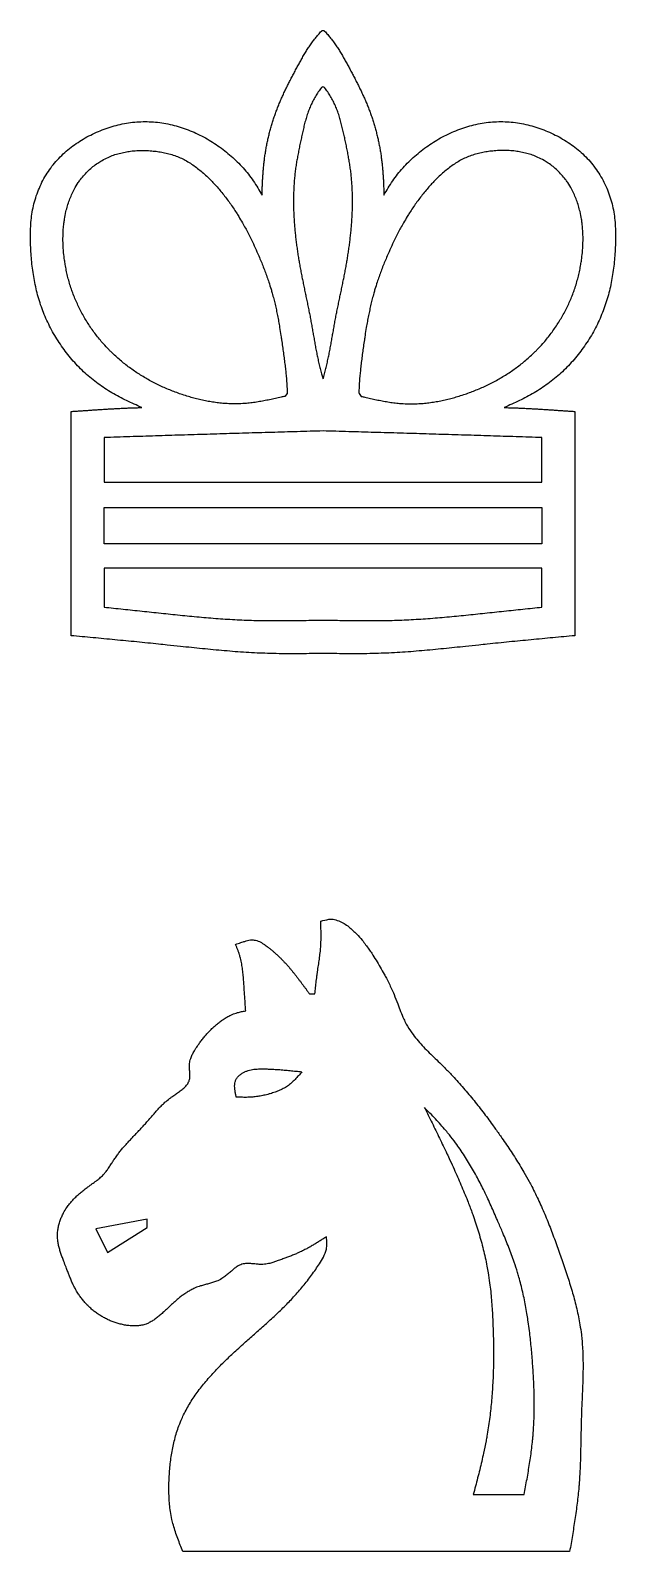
# Model space of a CAD drawing. Header units: millimetres. Extents: x 2 to 49.4, y 1.8 to 34.9.
# Drawn here: x 2.03 to 14.58, y 2.18 to 34.79 of the extents above; entities that cross this region are included whole.
import ezdxf

# ---------------------------------------------------------------- set-up
doc = ezdxf.new("R2010")
doc.units = ezdxf.units.MM
doc.layers.add('Layer1', color=1, linetype='Continuous')

msp = doc.modelspace()

# ---------------------------------------------------------------- linework, layer by layer
at = {"layer": 'Layer1'}
for points in [[(13.708, 26.624), (13.708, 21.816, 0.000035), (13.474, 21.794, 0.000106), (13.239, 21.772, 0.000177), (13.005, 21.75, 0.000248), (12.77, 21.727, 0.000318), (12.536, 21.705, 0.000389), (12.301, 21.682, 0.000459), (12.067, 21.658, 0.00053), (11.832, 21.635, 0.000585), (11.648, 21.616, 0.000213), (11.363, 21.585, -0.000358), (11.129, 21.561, -0.000928), (10.894, 21.537, -0.001499), (10.66, 21.514, -0.002071), (10.425, 21.493, -0.002644), (10.19, 21.473, -0.003218), (9.955, 21.457, -0.003792), (9.72, 21.444, -0.004362), (9.5, 21.436, -0.004097), (9.249, 21.43, -0.003184), (9.014, 21.428, -0.002272), (8.778, 21.429, -0.001363), (8.542, 21.432, -0.000454), (8.307, 21.436, -0.000454), (8.071, 21.432, -0.001363), (7.835, 21.429, -0.002272), (7.6, 21.428, -0.003184), (7.364, 21.43, -0.004097), (7.113, 21.436, -0.004362), (6.893, 21.444, -0.003792), (6.658, 21.457, -0.003218), (6.423, 21.473, -0.002644), (6.189, 21.493, -0.002071), (5.954, 21.514, -0.001499), (5.719, 21.537, -0.000928), (5.485, 21.561, -0.000358), (5.25, 21.585, 0.000213), (4.965, 21.616, 0.000585), (4.781, 21.635, 0.00053), (4.546, 21.658, 0.000459), (4.312, 21.682, 0.000389), (4.077, 21.705, 0.000318), (3.843, 21.727, 0.000248), (3.608, 21.75, 0.000177), (3.374, 21.772, 0.000106), (3.139, 21.794, 0.000035), (2.905, 21.816), (2.905, 26.624, -0.000037), (2.994, 26.63, -0.000111), (3.083, 26.636, -0.000185), (3.172, 26.642, -0.000259), (3.261, 26.648, -0.000333), (3.35, 26.654, -0.000407), (3.439, 26.66, -0.000481), (3.528, 26.666, -0.000555), (3.617, 26.671, -0.00063), (3.706, 26.677, -0.000704), (3.795, 26.682, -0.000778), (3.884, 26.686, -0.000852), (3.974, 26.691, -0.000926), (4.063, 26.695, -0.000975), (4.152, 26.699, -0.00095), (4.241, 26.702, -0.00092), (4.33, 26.705, -0.00089), (4.419, 26.708, -0.004508), (4.255, 26.781, -0.006452), (4.094, 26.857, -0.008413), (3.935, 26.937, -0.010376), (3.779, 27.023, -0.012311), (3.628, 27.117, -0.014002), (3.481, 27.218, -0.013974), (3.339, 27.328, -0.013575), (3.203, 27.446, -0.013243), (3.074, 27.572, -0.012981), (2.95, 27.705, -0.012789), (2.834, 27.844, -0.01267), (2.724, 27.989, -0.012623), (2.622, 28.14, -0.012649), (2.528, 28.295, -0.012748), (2.442, 28.455, -0.012921), (2.364, 28.618, -0.013166), (2.295, 28.785, -0.0131), (2.236, 28.954, -0.0123), (2.185, 29.126, -0.011437), (2.143, 29.299, -0.01055), (2.108, 29.474, -0.009653), (2.081, 29.651, -0.008761), (2.059, 29.829, -0.007881), (2.044, 30.007, -0.007369), (2.034, 30.187, -0.009295), (2.03, 30.366, -0.011748), (2.034, 30.545, -0.01427), (2.046, 30.723, -0.016823), (2.07, 30.9, -0.019319), (2.107, 31.075, -0.020277), (2.157, 31.247, -0.020057), (2.222, 31.415, -0.020076), (2.299, 31.577, -0.02033), (2.39, 31.733, -0.020812), (2.493, 31.88, -0.021346), (2.608, 32.018, -0.020562), (2.734, 32.145, -0.019446), (2.869, 32.262, -0.018373), (3.014, 32.369, -0.017384), (3.165, 32.465, -0.016506), (3.324, 32.551, -0.015872), (3.488, 32.627, -0.016088), (3.656, 32.692, -0.016543), (3.828, 32.746, -0.017104), (4.002, 32.788, -0.017758), (4.179, 32.818, -0.018488), (4.357, 32.835, -0.019246), (4.536, 32.839, -0.018946), (4.715, 32.828, -0.018084), (4.893, 32.805, -0.017277), (5.069, 32.768, -0.016551), (5.243, 32.72, -0.015921), (5.414, 32.661, -0.015399), (5.581, 32.591, -0.014992), (5.744, 32.51, -0.014705), (5.901, 32.421, -0.014597), (6.053, 32.322, -0.014649), (6.198, 32.215, -0.014754), (6.337, 32.1, -0.01491), (6.468, 31.977, -0.015116), (6.591, 31.847, -0.015369), (6.705, 31.71, -0.015663), (6.811, 31.567, -0.012952), (6.908, 31.417, -0.006202), (6.999, 31.264, -0.001409), (7.002, 31.364, -0.001966), (7.006, 31.464, -0.002524), (7.011, 31.565, -0.003082), (7.017, 31.665, -0.003641), (7.024, 31.765, -0.004198), (7.032, 31.865, -0.004752), (7.043, 31.964, -0.005261), (7.055, 32.064, -0.005355), (7.07, 32.163, -0.005345), (7.086, 32.262, -0.005341), (7.105, 32.361, -0.005342), (7.126, 32.459, -0.00535), (7.149, 32.557, -0.005362), (7.174, 32.655, -0.00538), (7.202, 32.752, -0.005404), (7.231, 32.848, -0.005433), (7.262, 32.943, -0.005468), (7.296, 33.038, -0.005508), (7.331, 33.132, -0.005355), (7.369, 33.225, -0.004859), (7.408, 33.317, -0.004353), (7.449, 33.408, -0.003842), (7.491, 33.499, -0.00333), (7.535, 33.589, -0.002818), (7.58, 33.679, -0.002306), (7.626, 33.768, -0.001796), (7.673, 33.857, -0.001287), (7.72, 33.946, -0.001001), (7.768, 34.034, -0.002177), (7.816, 34.123, -0.003624), (7.865, 34.21, -0.005085), (7.916, 34.297, -0.00656), (7.969, 34.383, -0.008048), (8.024, 34.466, -0.009539), (8.081, 34.548, -0.010375), (8.143, 34.627, -0.008243), (8.207, 34.704, -0.00575), (8.273, 34.779, -0.444931), (8.34, 34.779, -0.00575), (8.407, 34.704, -0.008243), (8.471, 34.627, -0.010375), (8.532, 34.548, -0.009539), (8.59, 34.466, -0.008048), (8.645, 34.383, -0.00656), (8.697, 34.297, -0.005085), (8.748, 34.21, -0.003624), (8.797, 34.123, -0.002177), (8.846, 34.034, -0.001001), (8.893, 33.946, -0.001287), (8.941, 33.857, -0.001796), (8.987, 33.768, -0.002306), (9.033, 33.679, -0.002818), (9.078, 33.589, -0.00333), (9.122, 33.499, -0.003842), (9.164, 33.408, -0.004353), (9.205, 33.317, -0.004859), (9.245, 33.225, -0.005355), (9.282, 33.132, -0.005508), (9.318, 33.038, -0.005468), (9.351, 32.943, -0.005433), (9.382, 32.848, -0.005404), (9.412, 32.752, -0.00538), (9.439, 32.655, -0.005362), (9.464, 32.557, -0.00535), (9.487, 32.459, -0.005342), (9.508, 32.361, -0.005341), (9.527, 32.262, -0.005345), (9.544, 32.163, -0.005355), (9.558, 32.064, -0.005261), (9.571, 31.964, -0.004752), (9.581, 31.865, -0.004198), (9.59, 31.765, -0.003641), (9.597, 31.665, -0.003082), (9.603, 31.565, -0.002524), (9.607, 31.464, -0.001966), (9.611, 31.364, -0.001409), (9.614, 31.264, -0.006202), (9.705, 31.417, -0.012952), (9.802, 31.567, -0.015663), (9.908, 31.71, -0.015369), (10.023, 31.847, -0.015116), (10.146, 31.977, -0.01491), (10.277, 32.1, -0.014754), (10.415, 32.215, -0.014649), (10.561, 32.322, -0.014597), (10.712, 32.421, -0.014705), (10.87, 32.51, -0.014992), (11.033, 32.591, -0.015399), (11.2, 32.661, -0.015921), (11.371, 32.72, -0.016551), (11.545, 32.768, -0.017277), (11.721, 32.805, -0.018084), (11.898, 32.828, -0.018946), (12.077, 32.839, -0.019246), (12.256, 32.835, -0.018488), (12.434, 32.818, -0.017758), (12.611, 32.788, -0.017104), (12.786, 32.746, -0.016543), (12.958, 32.692, -0.016088), (13.126, 32.627, -0.015872), (13.29, 32.551, -0.016506), (13.448, 32.465, -0.017384), (13.6, 32.369, -0.018373), (13.744, 32.262, -0.019446), (13.88, 32.145, -0.020562), (14.006, 32.018, -0.021346), (14.12, 31.88, -0.020812), (14.223, 31.733, -0.02033), (14.314, 31.577, -0.020076), (14.392, 31.415, -0.020057), (14.456, 31.247, -0.020277), (14.507, 31.075, -0.019319), (14.543, 30.9, -0.016823), (14.567, 30.723, -0.01427), (14.58, 30.545, -0.011748), (14.583, 30.366, -0.009295), (14.579, 30.187, -0.007369), (14.569, 30.007, -0.007881), (14.554, 29.829, -0.008761), (14.533, 29.651, -0.009653), (14.505, 29.474, -0.01055), (14.471, 29.299, -0.011437), (14.428, 29.126, -0.0123), (14.377, 28.954, -0.0131), (14.318, 28.785, -0.013166), (14.249, 28.618, -0.012921), (14.172, 28.455, -0.012748), (14.086, 28.295, -0.012649), (13.992, 28.14, -0.012623), (13.889, 27.989, -0.01267), (13.78, 27.844, -0.012789), (13.663, 27.705, -0.012981), (13.54, 27.572, -0.013243), (13.41, 27.446, -0.013575), (13.274, 27.328, -0.013974), (13.133, 27.218, -0.014002), (12.986, 27.117, -0.012311), (12.834, 27.023, -0.010376), (12.679, 26.937, -0.008413), (12.52, 26.857, -0.006452), (12.358, 26.781, -0.004508), (12.194, 26.708, -0.00089), (12.283, 26.705, -0.00092), (12.373, 26.702, -0.00095), (12.462, 26.699, -0.000975), (12.551, 26.695, -0.000926), (12.64, 26.691, -0.000852), (12.729, 26.686, -0.000778), (12.818, 26.682, -0.000704), (12.907, 26.677, -0.00063), (12.996, 26.671, -0.000555), (13.085, 26.666, -0.000481), (13.174, 26.66, -0.000407), (13.263, 26.654, -0.000333), (13.352, 26.648, -0.000259), (13.441, 26.642, -0.000185), (13.53, 26.636, -0.000111), (13.619, 26.63, -0.000037)], [(8.307, 27.321, 0.003852), (8.338, 27.431, 0.004582), (8.367, 27.542, 0.005206), (8.394, 27.653, 0.004644), (8.419, 27.764, 0.003747), (8.442, 27.876, 0.002851), (8.464, 27.989, 0.001956), (8.485, 28.101, 0.001063), (8.504, 28.214, 0.000172), (8.524, 28.327, -0.000718), (8.544, 28.44, -0.001609), (8.564, 28.553, -0.002298), (8.585, 28.665, -0.001914), (8.607, 28.777, -0.001373), (8.63, 28.89, -0.000832), (8.653, 29.002, -0.000291), (8.677, 29.114, 0.000251), (8.701, 29.226, 0.000793), (8.724, 29.338, 0.001335), (8.747, 29.45, 0.001864), (8.769, 29.562, 0.002156), (8.79, 29.674, 0.002362), (8.81, 29.787, 0.002567), (8.83, 29.899, 0.002771), (8.847, 30.012, 0.002974), (8.864, 30.126, 0.003174), (8.879, 30.239, 0.003372), (8.893, 30.353, 0.003567), (8.905, 30.467, 0.003761), (8.916, 30.582, 0.00396), (8.925, 30.696, 0.004165), (8.931, 30.811, 0.004376), (8.936, 30.926, 0.004592), (8.939, 31.041, 0.004813), (8.94, 31.156, 0.00504), (8.938, 31.271, 0.005272), (8.935, 31.385, 0.005509), (8.928, 31.499, 0.00575), (8.919, 31.613, 0.005995), (8.908, 31.727, 0.006227), (8.893, 31.84, 0.005625), (8.876, 31.953, 0.004532), (8.857, 32.065, 0.003428), (8.836, 32.178, 0.002322), (8.813, 32.29, 0.001221), (8.79, 32.403, 0.001013), (8.766, 32.516, 0.002951), (8.741, 32.629, 0.005003), (8.714, 32.742, 0.007099), (8.685, 32.853, 0.009259), (8.652, 32.964, 0.011486), (8.615, 33.072, 0.013763), (8.573, 33.177, 0.016045), (8.524, 33.28, 0.017116), (8.469, 33.379, 0.013747), (8.408, 33.475, 0.009969), (8.341, 33.568, 0.504134), (8.272, 33.568, 0.009969), (8.206, 33.475, 0.013747), (8.144, 33.379, 0.017116), (8.089, 33.28, 0.016045), (8.041, 33.177, 0.013763), (7.998, 33.072, 0.011486), (7.961, 32.964, 0.009259), (7.928, 32.853, 0.007099), (7.899, 32.742, 0.005003), (7.872, 32.629, 0.002951), (7.848, 32.516, 0.001013), (7.824, 32.403, 0.001221), (7.8, 32.29, 0.002322), (7.778, 32.178, 0.003428), (7.757, 32.065, 0.004532), (7.737, 31.953, 0.005625), (7.72, 31.84, 0.006227), (7.706, 31.727, 0.005995), (7.694, 31.613, 0.00575), (7.685, 31.499, 0.005509), (7.679, 31.385, 0.005272), (7.675, 31.271, 0.00504), (7.673, 31.156, 0.004813), (7.674, 31.041, 0.004592), (7.677, 30.926, 0.004376), (7.682, 30.811, 0.004165), (7.689, 30.696, 0.00396), (7.698, 30.582, 0.003761), (7.708, 30.467, 0.003567), (7.72, 30.353, 0.003372), (7.734, 30.239, 0.003174), (7.749, 30.126, 0.002974), (7.766, 30.012, 0.002771), (7.784, 29.899, 0.002567), (7.803, 29.787, 0.002362), (7.823, 29.674, 0.002156), (7.844, 29.562, 0.001864), (7.867, 29.45, 0.001335), (7.889, 29.338, 0.000793), (7.913, 29.226, 0.000251), (7.936, 29.114, -0.000291), (7.96, 29.002, -0.000832), (7.983, 28.89, -0.001373), (8.006, 28.777, -0.001914), (8.028, 28.665, -0.002298), (8.049, 28.553, -0.001609), (8.07, 28.44, -0.000718), (8.089, 28.327, 0.000172), (8.109, 28.214, 0.001063), (8.129, 28.101, 0.001956), (8.149, 27.989, 0.002851), (8.171, 27.876, 0.003747), (8.194, 27.764, 0.004644), (8.219, 27.653, 0.005206), (8.246, 27.542, 0.004582), (8.275, 27.431)], [(7.486, 26.948, -0.000299), (7.41, 26.93, -0.001766), (7.286, 26.902, -0.00336), (7.162, 26.875, -0.004971), (7.037, 26.851, -0.0066), (6.913, 26.829, -0.008245), (6.788, 26.811, -0.009892), (6.663, 26.797, -0.011346), (6.589, 26.792, -0.011206), (6.412, 26.787, -0.010687), (6.286, 26.79, -0.010175), (6.16, 26.798, -0.009675), (6.034, 26.812, -0.009191), (5.908, 26.83, -0.008728), (5.783, 26.853, -0.008289), (5.658, 26.88, -0.007873), (5.534, 26.911, -0.007484), (5.421, 26.943, -0.007356), (5.289, 26.984, -0.007412), (5.168, 27.027, -0.00748), (5.048, 27.072, -0.007558), (4.93, 27.122, -0.007647), (4.813, 27.175, -0.007745), (4.699, 27.231, -0.007853), (4.586, 27.291, -0.00797), (4.475, 27.354, -0.008096), (4.367, 27.421, -0.008229), (4.26, 27.491, -0.008369), (4.156, 27.565, -0.008515), (4.055, 27.642, -0.008666), (3.957, 27.723, -0.00882), (3.861, 27.807, -0.008977), (3.768, 27.894, -0.009113), (3.717, 27.946, -0.009092), (3.593, 28.079, -0.009052), (3.51, 28.176, -0.009032), (3.431, 28.276, -0.009031), (3.355, 28.379, -0.009049), (3.283, 28.485, -0.009087), (3.215, 28.593, -0.009143), (3.152, 28.703, -0.009219), (3.092, 28.816, -0.009312), (3.037, 28.93, -0.009424), (2.986, 29.047, -0.009553), (2.939, 29.165, -0.009698), (2.899, 29.277, -0.009654), (2.86, 29.405, -0.009449), (2.828, 29.528, -0.009239), (2.8, 29.651, -0.009028), (2.776, 29.775, -0.00884), (2.762, 29.87, -0.009183), (2.743, 30.026, -0.009768), (2.733, 30.152, -0.010375), (2.729, 30.279, -0.010998), (2.73, 30.406, -0.01163), (2.736, 30.532, -0.012261), (2.749, 30.659, -0.012887), (2.762, 30.748, -0.013661), (2.793, 30.909, -0.014592), (2.826, 31.033, -0.015636), (2.866, 31.154, -0.016779), (2.914, 31.271, -0.017995), (2.97, 31.386, -0.019244), (3.057, 31.531, -0.02017), (3.106, 31.6, -0.020178), (3.187, 31.698, -0.020313), (3.276, 31.79, -0.02065), (3.372, 31.874, -0.021179), (3.474, 31.949, -0.021854), (3.566, 32.006, -0.021312), (3.696, 32.072, -0.020088), (3.814, 32.12, -0.018982), (3.936, 32.157, -0.018032), (4.06, 32.186, -0.017262), (4.177, 32.205, -0.016373), (4.311, 32.218, -0.015251), (4.438, 32.221, -0.014097), (4.564, 32.217, -0.012946), (4.699, 32.205, -0.013198), (4.816, 32.189, -0.015354), (4.941, 32.164, -0.017691), (5.063, 32.132, -0.020161), (5.186, 32.088, -0.020619), (5.297, 32.039, -0.01865), (5.408, 31.979, -0.016668), (5.515, 31.911, -0.01475), (5.618, 31.835, -0.012939), (5.717, 31.754, -0.011252), (5.812, 31.668, -0.009686), (5.928, 31.553, -0.008518), (5.991, 31.486, -0.008162), (6.076, 31.391, -0.007832), (6.157, 31.293, -0.007487), (6.234, 31.193, -0.007132), (6.309, 31.092, -0.006768), (6.381, 30.988, -0.0064), (6.45, 30.882, -0.006031), (6.498, 30.805, -0.005702), (6.58, 30.667, -0.005382), (6.641, 30.557, -0.005056), (6.7, 30.445, -0.004726), (6.758, 30.332, -0.004394), (6.813, 30.218, -0.004062), (6.89, 30.05, -0.003809), (6.917, 29.987, -0.003971), (6.967, 29.869, -0.004215), (7.015, 29.751, -0.004486), (7.061, 29.633, -0.004789), (7.104, 29.514, -0.005127), (7.145, 29.395, -0.005504), (7.192, 29.245, -0.005759), (7.218, 29.158, -0.005557), (7.249, 29.04, -0.005233), (7.279, 28.921, -0.004819), (7.306, 28.801, -0.004332), (7.331, 28.678, -0.003793), (7.355, 28.553, -0.003224), (7.377, 28.425, -0.002647), (7.405, 28.25, -0.002151), (7.419, 28.157, -0.00195), (7.439, 28.018, -0.001881), (7.458, 27.879, -0.001922), (7.476, 27.742, -0.002086), (7.492, 27.61, -0.002418), (7.506, 27.486, -0.003017), (7.517, 27.373, -0.004107), (7.529, 27.234, -0.005882), (7.532, 27.187, -0.006861), (7.535, 27.117, -0.006903), (7.535, 27.058, -0.005391), (7.535, 27.007)], [(9.128, 26.948, 0.000299), (9.204, 26.93, 0.001766), (9.328, 26.902, 0.00336), (9.452, 26.875, 0.004971), (9.576, 26.851, 0.0066), (9.701, 26.829, 0.008245), (9.825, 26.811, 0.009892), (9.95, 26.797, 0.011346), (10.025, 26.792, 0.011206), (10.202, 26.787, 0.010687), (10.328, 26.79, 0.010175), (10.454, 26.798, 0.009675), (10.58, 26.812, 0.009191), (10.706, 26.83, 0.008728), (10.831, 26.853, 0.008289), (10.956, 26.88, 0.007873), (11.08, 26.911, 0.007484), (11.192, 26.943, 0.007356), (11.325, 26.984, 0.007412), (11.446, 27.027, 0.00748), (11.565, 27.072, 0.007558), (11.683, 27.122, 0.007647), (11.8, 27.175, 0.007745), (11.915, 27.231, 0.007853), (12.028, 27.291, 0.00797), (12.138, 27.354, 0.008096), (12.247, 27.421, 0.008229), (12.353, 27.491, 0.008369), (12.457, 27.565, 0.008515), (12.558, 27.642, 0.008666), (12.657, 27.723, 0.00882), (12.753, 27.807, 0.008977), (12.845, 27.894, 0.009113), (12.897, 27.946, 0.009092), (13.021, 28.079, 0.009052), (13.104, 28.176, 0.009032), (13.183, 28.276, 0.009031), (13.258, 28.379, 0.009049), (13.33, 28.485, 0.009087), (13.398, 28.593, 0.009143), (13.462, 28.703, 0.009219), (13.521, 28.816, 0.009312), (13.577, 28.93, 0.009424), (13.628, 29.047, 0.009553), (13.674, 29.165, 0.009698), (13.714, 29.277, 0.009654), (13.753, 29.405, 0.009449), (13.786, 29.528, 0.009239), (13.814, 29.651, 0.009028), (13.837, 29.775, 0.00884), (13.852, 29.87, 0.009183), (13.871, 30.026, 0.009768), (13.88, 30.152, 0.010375), (13.885, 30.279, 0.010998), (13.884, 30.406, 0.01163), (13.877, 30.532, 0.012261), (13.865, 30.659, 0.012887), (13.852, 30.748, 0.013661), (13.82, 30.909, 0.014592), (13.787, 31.033, 0.015636), (13.747, 31.154, 0.016779), (13.699, 31.271, 0.017995), (13.644, 31.386, 0.019244), (13.557, 31.531, 0.02017), (13.507, 31.6, 0.020178), (13.426, 31.698, 0.020313), (13.337, 31.79, 0.02065), (13.242, 31.874, 0.021179), (13.139, 31.949, 0.021854), (13.048, 32.006, 0.021312), (12.917, 32.072, 0.020088), (12.799, 32.12, 0.018982), (12.678, 32.157, 0.018032), (12.554, 32.186, 0.017262), (12.437, 32.205, 0.016373), (12.302, 32.218, 0.015251), (12.176, 32.221, 0.014097), (12.049, 32.217, 0.012946), (11.915, 32.205, 0.013198), (11.797, 32.189, 0.015354), (11.673, 32.164, 0.017691), (11.55, 32.132, 0.020161), (11.427, 32.088, 0.020619), (11.316, 32.039, 0.01865), (11.205, 31.979, 0.016668), (11.099, 31.911, 0.01475), (10.996, 31.835, 0.012939), (10.897, 31.754, 0.011252), (10.802, 31.668, 0.009686), (10.685, 31.553, 0.008518), (10.622, 31.486, 0.008162), (10.538, 31.391, 0.007832), (10.457, 31.293, 0.007487), (10.379, 31.193, 0.007132), (10.304, 31.092, 0.006768), (10.233, 30.988, 0.0064), (10.164, 30.882, 0.006031), (10.115, 30.805, 0.005702), (10.033, 30.667, 0.005382), (9.972, 30.557, 0.005056), (9.913, 30.445, 0.004726), (9.856, 30.332, 0.004394), (9.801, 30.218, 0.004062), (9.724, 30.05, 0.003809), (9.696, 29.987, 0.003971), (9.646, 29.869, 0.004215), (9.598, 29.751, 0.004486), (9.553, 29.633, 0.004789), (9.509, 29.514, 0.005127), (9.469, 29.395, 0.005504), (9.421, 29.245, 0.005759), (9.396, 29.158, 0.005557), (9.364, 29.04, 0.005233), (9.335, 28.921, 0.004819), (9.308, 28.801, 0.004332), (9.282, 28.678, 0.003793), (9.259, 28.553, 0.003224), (9.236, 28.425, 0.002647), (9.208, 28.25, 0.002151), (9.194, 28.157, 0.00195), (9.174, 28.018, 0.001881), (9.155, 27.879, 0.001922), (9.137, 27.742, 0.002086), (9.121, 27.61, 0.002418), (9.108, 27.486, 0.003017), (9.096, 27.373, 0.004107), (9.085, 27.234, 0.005882), (9.082, 27.187, 0.006861), (9.079, 27.117, 0.006903), (9.078, 27.058, 0.005391), (9.079, 27.007)], [(8.307, 25.109), (13.003, 25.109), (13.003, 26.064, 0.000007), (12.727, 26.073, 0.000017), (12.45, 26.082, 0.000027), (12.174, 26.09, 0.000037), (11.898, 26.099, 0.000047), (11.622, 26.108, 0.000057), (11.346, 26.116, 0.000067), (11.069, 26.125, 0.000077), (10.793, 26.133, 0.000087), (10.517, 26.142, 0.000085), (10.241, 26.15, 0.000075), (9.964, 26.158, 0.000065), (9.688, 26.166, 0.000054), (9.412, 26.174, 0.000044), (9.136, 26.182, 0.000033), (8.859, 26.19, 0.000023), (8.583, 26.198, 0.000012), (8.307, 26.206, 0.000012), (8.03, 26.198, 0.000023), (7.754, 26.19, 0.000033), (7.478, 26.182, 0.000044), (7.202, 26.174, 0.000054), (6.925, 26.166, 0.000065), (6.649, 26.158, 0.000075), (6.373, 26.15, 0.000085), (6.097, 26.142, 0.000087), (5.82, 26.133, 0.000077), (5.544, 26.125, 0.000067), (5.268, 26.116, 0.000057), (4.992, 26.108, 0.000047), (4.715, 26.099, 0.000037), (4.439, 26.09, 0.000027), (4.163, 26.082, 0.000017), (3.887, 26.073, 0.000007), (3.61, 26.064), (3.61, 25.109)], [(8.307, 23.264), (3.61, 23.264), (3.61, 22.429, 0.000011), (3.814, 22.407, 0.000019), (4.018, 22.386, 0.000028), (4.221, 22.364, 0.000036), (4.425, 22.343, 0.000045), (4.628, 22.321, 0.000053), (4.832, 22.3, 0.000216), (5.036, 22.278, 0.000639), (5.24, 22.257, 0.001067), (5.444, 22.237, 0.001495), (5.648, 22.218, 0.001924), (5.852, 22.2, 0.002353), (6.056, 22.184, 0.002784), (6.26, 22.17, 0.003214), (6.464, 22.158, 0.00358), (6.669, 22.149, 0.003303), (6.873, 22.143, 0.002862), (7.078, 22.14, 0.00242), (7.282, 22.139, 0.001979), (7.487, 22.139, 0.001538), (7.692, 22.141, 0.001098), (7.897, 22.144, 0.000659), (8.102, 22.148, 0.000219), (8.307, 22.152, 0.000219), (8.512, 22.148, 0.000659), (8.717, 22.144, 0.001098), (8.921, 22.141, 0.001538), (9.126, 22.139, 0.001979), (9.331, 22.139, 0.00242), (9.536, 22.14, 0.002862), (9.74, 22.143, 0.003303), (9.945, 22.149, 0.00358), (10.149, 22.158, 0.003214), (10.354, 22.17, 0.002784), (10.558, 22.184, 0.002353), (10.762, 22.2, 0.001924), (10.966, 22.218, 0.001495), (11.17, 22.237, 0.001067), (11.374, 22.257, 0.000639), (11.578, 22.278, 0.000216), (11.781, 22.3, 0.000053), (11.985, 22.321, 0.000045), (12.189, 22.343, 0.000036), (12.392, 22.364, 0.000028), (12.596, 22.386, 0.000019), (12.799, 22.407, 0.000011), (13.003, 22.429), (13.003, 23.264)], [(8.014, 14.138), (8.134, 14.138, -0.000217), (8.141, 14.206, -0.000652), (8.148, 14.274, -0.001087), (8.155, 14.341, -0.001521), (8.163, 14.409, -0.001955), (8.171, 14.476, -0.002388), (8.183, 14.569, -0.00252), (8.189, 14.611, -0.001522), (8.199, 14.679, -0.000417), (8.209, 14.746, 0.000687), (8.219, 14.813, 0.001794), (8.229, 14.881, 0.002903), (8.238, 14.948, 0.004017), (8.246, 15.016, 0.005135), (8.253, 15.083, 0.006219), (8.258, 15.138, 0.006049), (8.262, 15.219, 0.005237), (8.264, 15.287, 0.004424), (8.265, 15.355, 0.003612), (8.265, 15.423, 0.002804), (8.264, 15.491, 0.002), (8.262, 15.559, 0.001198), (8.26, 15.627, 0.000399), (8.258, 15.695, -0.035513), (8.431, 15.734, -0.101668), (8.522, 15.737, -0.071335), (8.759, 15.647, -0.035412), (8.862, 15.572, -0.02514), (9.032, 15.416, -0.020157), (9.147, 15.286, -0.014436), (9.292, 15.092, -0.009386), (9.351, 15.005, -0.008147), (9.445, 14.858, -0.007363), (9.534, 14.708, -0.006627), (9.62, 14.556, -0.006366), (9.666, 14.469, -0.009523), (9.778, 14.245, -0.012869), (9.831, 14.125, -0.006446), (9.91, 13.92, 0.003817), (9.972, 13.757, 0.014278), (10.04, 13.596, 0.024394), (10.093, 13.489, 0.023458), (10.212, 13.299, 0.018493), (10.318, 13.162, 0.013537), (10.434, 13.031, 0.008755), (10.556, 12.905, 0.004156), (10.682, 12.78, -0.000335), (10.81, 12.657, -0.0046), (10.897, 12.571, -0.005474), (11.059, 12.406, -0.005193), (11.178, 12.277, -0.004897), (11.295, 12.147, -0.004588), (11.408, 12.014, -0.004269), (11.519, 11.88, -0.003941), (11.628, 11.744, -0.003607), (11.735, 11.607, -0.003267), (11.84, 11.468, -0.002924), (11.943, 11.328, -0.002577), (12.078, 11.139, -0.002432), (12.145, 11.044, -0.002946), (12.244, 10.9, -0.003516), (12.341, 10.755, -0.004091), (12.436, 10.608, -0.004673), (12.528, 10.46, -0.005263), (12.617, 10.31, -0.005858), (12.727, 10.114, -0.006191), (12.785, 10.005, -0.005779), (12.863, 9.849, -0.005316), (12.938, 9.692, -0.004849), (13.01, 9.533, -0.004379), (13.079, 9.373, -0.003909), (13.145, 9.212, -0.00344), (13.209, 9.049, -0.002973), (13.27, 8.886, -0.002508), (13.331, 8.721, -0.002046), (13.389, 8.556, -0.001588), (13.443, 8.4, -0.001892), (13.503, 8.223, -0.002798), (13.558, 8.057, -0.003713), (13.611, 7.889, -0.00464), (13.661, 7.721, -0.005581), (13.707, 7.552, -0.006538), (13.749, 7.383, -0.007506), (13.787, 7.213, -0.008483), (13.818, 7.042, -0.009459), (13.849, 6.83, -0.00977), (13.863, 6.698, -0.008553), (13.875, 6.525, -0.007265), (13.882, 6.352, -0.00598), (13.885, 6.178, -0.004705), (13.883, 6.003, -0.003443), (13.879, 5.828, -0.002194), (13.873, 5.653, -0.000955), (13.866, 5.478, 0.000281), (13.858, 5.303, 0.001516), (13.849, 5.057, 0.002357), (13.846, 4.952, 0.001547), (13.842, 4.777, 0.000552), (13.839, 4.603, -0.000446), (13.835, 4.428, -0.001447), (13.831, 4.254, -0.002452), (13.826, 4.08, -0.003458), (13.819, 3.906, -0.004463), (13.803, 3.649, -0.005241), (13.795, 3.559, -0.004786), (13.779, 3.385, -0.004142), (13.758, 3.212, -0.003498), (13.736, 3.04, -0.002857), (13.711, 2.867, -0.002218), (13.684, 2.694, -0.001582), (13.656, 2.522, -0.000948), (13.627, 2.349, -0.000316), (13.598, 2.177), (5.301, 2.177, -0.001671), (5.245, 2.318, -0.005033), (5.191, 2.459, -0.008448), (5.141, 2.602, -0.011921), (5.097, 2.745, -0.015347), (5.066, 2.868, -0.015426), (5.034, 3.038, -0.013586), (5.016, 3.187, -0.011747), (5.005, 3.338, -0.009947), (5.001, 3.49, -0.008202), (5.003, 3.661, -0.007376), (5.008, 3.795, -0.007984), (5.019, 3.947, -0.00866), (5.035, 4.099, -0.009387), (5.056, 4.25, -0.010165), (5.083, 4.4, -0.010993), (5.116, 4.547, -0.011866), (5.156, 4.693, -0.012776), (5.202, 4.835, -0.013709), (5.265, 4.996, -0.013999), (5.317, 5.11, -0.013096), (5.386, 5.242, -0.012124), (5.461, 5.371, -0.01113), (5.543, 5.497, -0.010134), (5.63, 5.619, -0.009152), (5.722, 5.739, -0.008192), (5.819, 5.856, -0.007262), (5.92, 5.97, -0.006362), (6.024, 6.082, -0.005493), (6.132, 6.192, -0.004652), (6.242, 6.3, -0.003834), (6.353, 6.406, -0.003034), (6.466, 6.511, -0.002246), (6.593, 6.626, -0.001442), (6.695, 6.716, -0.000603), (6.809, 6.817, 0.000246), (6.923, 6.918, 0.001106), (7.036, 7.018, 0.001974), (7.148, 7.119, 0.002851), (7.259, 7.221, 0.003733), (7.368, 7.323, 0.004619), (7.475, 7.428, 0.005503), (7.58, 7.534, 0.006379), (7.677, 7.637, 0.006805), (7.781, 7.754, 0.006843), (7.877, 7.868, 0.006841), (7.971, 7.985, 0.0068), (8.062, 8.105, 0.006721), (8.15, 8.229, 0.006701), (8.229, 8.346, 0.023384), (8.315, 8.489, 0.055822), (8.38, 8.662, 0.066435), (8.389, 8.775, 0.021691), (8.38, 8.927, -0.000609), (8.304, 8.879, -0.001828), (8.227, 8.831, -0.003054), (8.151, 8.783, -0.004289), (8.074, 8.737, -0.005534), (7.996, 8.693, -0.006788), (7.917, 8.651, -0.008042), (7.819, 8.602, -0.008404), (7.756, 8.573, -0.006822), (7.673, 8.538, -0.005165), (7.59, 8.506, -0.003514), (7.506, 8.474, -0.001874), (7.421, 8.443, -0.000245), (7.324, 8.409, -0.004142), (7.251, 8.383, -0.01767), (7.165, 8.357, -0.03149), (7.053, 8.337, -0.035653), (6.986, 8.334, -0.017908), (6.894, 8.339, -0.000563), (6.801, 8.348, 0.017249), (6.711, 8.353, 0.037791), (6.624, 8.349, 0.058581), (6.567, 8.337, 0.04859), (6.466, 8.289, 0.028542), (6.394, 8.237, 0.011205), (6.324, 8.177, -0.004236), (6.253, 8.116, -0.019778), (6.18, 8.058, -0.0342), (6.139, 8.03, -0.029095), (6.022, 7.973, -0.019123), (5.937, 7.944, -0.009184), (5.85, 7.919, 0.000575), (5.762, 7.896, 0.010435), (5.676, 7.872, 0.019682), (5.625, 7.855, 0.019871), (5.511, 7.806, 0.017551), (5.434, 7.764, 0.015083), (5.358, 7.716, 0.012586), (5.285, 7.665, 0.010133), (5.214, 7.609, 0.007763), (5.144, 7.55, 0.005482), (5.075, 7.489, 0.00328), (5.007, 7.427, 0.001106), (4.948, 7.371, -0.003001), (4.871, 7.3, -0.008437), (4.802, 7.238, -0.014223), (4.731, 7.181, -0.020488), (4.658, 7.13, -0.027131), (4.581, 7.086, -0.033554), (4.511, 7.056, -0.033158), (4.416, 7.03, -0.028793), (4.327, 7.018, -0.024791), (4.236, 7.016, -0.021365), (4.144, 7.022, -0.018558), (4.052, 7.035, -0.016338), (3.957, 7.056, -0.015302), (3.872, 7.08, -0.015237), (3.785, 7.111, -0.015169), (3.701, 7.146, -0.015102), (3.62, 7.187, -0.015038), (3.541, 7.232, -0.014983), (3.465, 7.281, -0.014937), (3.393, 7.335, -0.014905), (3.324, 7.393, -0.014886), (3.243, 7.471, -0.014752), (3.197, 7.521, -0.01436), (3.139, 7.59, -0.014042), (3.086, 7.662, -0.013816), (3.036, 7.738, -0.013687), (2.981, 7.835, -0.01281), (2.95, 7.895, -0.009861), (2.913, 7.976, -0.006739), (2.879, 8.059, -0.003608), (2.846, 8.142, -0.000509), (2.814, 8.227, 0.001851), (2.796, 8.273, -0.000706), (2.748, 8.397, -0.004215), (2.715, 8.482, -0.007795), (2.685, 8.568, -0.011516), (2.658, 8.655, -0.015401), (2.636, 8.742, -0.019399), (2.62, 8.829, -0.023338), (2.611, 8.953, -0.025928), (2.613, 9.007, -0.024299), (2.623, 9.096, -0.022504), (2.641, 9.185, -0.021048), (2.667, 9.273, -0.019954), (2.701, 9.358, -0.019236), (2.741, 9.441, -0.018899), (2.808, 9.552, -0.018622), (2.838, 9.595, -0.016983), (2.894, 9.665, -0.014979), (2.954, 9.732, -0.012865), (3.018, 9.795, -0.010715), (3.085, 9.855, -0.008575), (3.155, 9.912, -0.006469), (3.226, 9.968, -0.0044), (3.299, 10.022, -0.00206), (3.35, 10.059, 0.004878), (3.445, 10.129, 0.013573), (3.516, 10.185, 0.022578), (3.592, 10.255, 0.025572), (3.641, 10.311, 0.017307), (3.694, 10.382, 0.008926), (3.744, 10.457, 0.000793), (3.793, 10.533, -0.007213), (3.838, 10.602, -0.009767), (3.896, 10.683, -0.008429), (3.951, 10.754, -0.007078), (4.008, 10.824, -0.005724), (4.067, 10.892, -0.004374), (4.128, 10.959, -0.003029), (4.189, 11.025, -0.001686), (4.251, 11.09, -0.00034), (4.313, 11.155, 0.001015), (4.375, 11.22, 0.002388), (4.436, 11.285, 0.003785), (4.496, 11.351, 0.004817), (4.53, 11.389, 0.002421), (4.612, 11.484, -0.000805), (4.669, 11.55, -0.004007), (4.726, 11.617, -0.007111), (4.786, 11.683, -0.010032), (4.849, 11.747, -0.012666), (4.916, 11.81, -0.014898), (5.014, 11.891, -0.013811), (5.065, 11.928, -0.003413), (5.147, 11.984, 0.007397), (5.227, 12.04, 0.019545), (5.301, 12.098, 0.034802), (5.365, 12.16, 0.053782), (5.415, 12.228, 0.072122), (5.444, 12.303, 0.055908), (5.452, 12.389, 0.018508), (5.448, 12.479, -0.012424), (5.442, 12.572, -0.043024), (5.444, 12.64, -0.044807), (5.468, 12.75, -0.032801), (5.503, 12.833, -0.021055), (5.547, 12.913, -0.010753), (5.581, 12.968, -0.008582), (5.647, 13.066, -0.00907), (5.701, 13.139, -0.009546), (5.757, 13.209, -0.01), (5.816, 13.277, -0.010426), (5.877, 13.343, -0.010815), (5.941, 13.406, -0.011158), (6.008, 13.465, -0.011447), (6.076, 13.521, -0.013236), (6.151, 13.576, -0.016603), (6.226, 13.626, -0.020278), (6.305, 13.669, -0.024203), (6.417, 13.716, -0.025127), (6.472, 13.733, -0.015484), (6.56, 13.754, -0.005117), (6.648, 13.771, -0.000008), (6.644, 13.833, -0.000023), (6.64, 13.896, -0.000038), (6.636, 13.959, -0.000054), (6.631, 14.022, -0.000069), (6.627, 14.085, -0.000084), (6.623, 14.148, -0.000099), (6.619, 14.211, -0.000114), (6.615, 14.281, 0.000261), (6.611, 14.337, 0.001225), (6.607, 14.4, 0.002196), (6.602, 14.464, 0.003174), (6.596, 14.527, 0.004162), (6.59, 14.59, 0.005162), (6.583, 14.653, 0.006176), (6.574, 14.715, 0.007202), (6.563, 14.777, 0.008235), (6.551, 14.839, 0.009267), (6.536, 14.9, 0.010284), (6.514, 14.976, 0.0102), (6.5, 15.02, 0.007353), (6.478, 15.079, 0.004393), (6.455, 15.138, 0.00146), (6.431, 15.197, -0.000012), (6.487, 15.215, -0.000037), (6.544, 15.234, -0.000144), (6.594, 15.251, -0.008363), (6.659, 15.272, -0.022645), (6.717, 15.286, -0.038904), (6.786, 15.294, -0.04832), (6.833, 15.29, -0.040374), (6.889, 15.277, -0.031444), (6.945, 15.255, -0.023398), (6.999, 15.226, -0.016562), (7.051, 15.192, -0.010701), (7.124, 15.14, -0.006222), (7.152, 15.118, -0.005694), (7.2, 15.079, -0.005603), (7.246, 15.04, -0.005472), (7.291, 15, -0.0053), (7.335, 14.96, -0.005089), (7.378, 14.919, -0.004842), (7.419, 14.878, -0.004562), (7.46, 14.836, -0.004253), (7.5, 14.793, -0.003921), (7.528, 14.762, -0.003601), (7.578, 14.705, -0.003294), (7.616, 14.66, -0.00299), (7.653, 14.615, -0.002691), (7.691, 14.569, -0.002396), (7.728, 14.522, -0.002104), (7.764, 14.475, -0.001816), (7.8, 14.428, -0.001531), (7.837, 14.38, -0.001248), (7.872, 14.332, -0.000968), (7.908, 14.284, -0.00069), (7.944, 14.235, -0.000414), (7.979, 14.187, -0.000138)], [(7.853, 12.465, -0.000967), (7.817, 12.423, -0.002913), (7.781, 12.381, -0.004887), (7.744, 12.341, -0.006905), (7.707, 12.301, -0.008973), (7.668, 12.262, -0.011082), (7.629, 12.226, -0.013206), (7.587, 12.191, -0.015294), (7.543, 12.158, -0.015677), (7.499, 12.13, -0.014154), (7.452, 12.103, -0.012648), (7.404, 12.079, -0.011189), (7.354, 12.057, -0.009793), (7.303, 12.037, -0.008466), (7.251, 12.019, -0.007204), (7.199, 12.002, -0.006006), (7.151, 11.989, -0.005794), (7.093, 11.973, -0.006249), (7.04, 11.961, -0.006707), (6.987, 11.95, -0.007165), (6.933, 11.94, -0.00762), (6.88, 11.932, -0.008067), (6.826, 11.926, -0.008496), (6.777, 11.922, -0.007831), (6.718, 11.918, -0.00639), (6.664, 11.917, -0.004954), (6.61, 11.917, -0.003527), (6.555, 11.918, -0.002111), (6.501, 11.92, -0.000703), (6.446, 11.922, -0.003957), (6.432, 11.991, -0.012333), (6.419, 12.059, -0.022081), (6.412, 12.126, -0.03389), (6.412, 12.19, -0.047399), (6.422, 12.25, -0.059563), (6.446, 12.31, -0.056613), (6.481, 12.357, -0.042789), (6.528, 12.402, -0.034487), (6.587, 12.442, -0.030698), (6.64, 12.469, -0.027525), (6.701, 12.491, -0.023655), (6.763, 12.507, -0.019527), (6.826, 12.518, -0.015438), (6.891, 12.524, -0.011523), (6.956, 12.527, -0.007799), (7.022, 12.527, -0.004298), (7.072, 12.526, -0.003084), (7.152, 12.524, -0.002844), (7.217, 12.521, -0.002596), (7.282, 12.517, -0.002341), (7.346, 12.513, -0.002079), (7.41, 12.508, -0.001812), (7.473, 12.503, -0.001541), (7.537, 12.497, -0.001266), (7.6, 12.491, -0.000988), (7.663, 12.485, -0.000707), (7.727, 12.478, -0.000425), (7.79, 12.472, -0.000142)], [(12.623, 3.401, 0.000416), (12.653, 3.567, 0.00125), (12.683, 3.732, 0.002085), (12.712, 3.898, 0.002923), (12.738, 4.064, 0.003764), (12.763, 4.23, 0.004606), (12.785, 4.396, 0.005449), (12.804, 4.563, 0.006169), (12.812, 4.659, 0.00592), (12.829, 4.898, 0.005457), (12.835, 5.065, 0.004997), (12.839, 5.233, 0.00454), (12.839, 5.401, 0.004087), (12.836, 5.57, 0.003638), (12.83, 5.738, 0.003195), (12.823, 5.906, 0.002755), (12.812, 6.079, 0.002643), (12.801, 6.242, 0.002897), (12.788, 6.409, 0.003151), (12.772, 6.576, 0.003403), (12.755, 6.743, 0.003652), (12.735, 6.91, 0.003899), (12.708, 7.105, 0.004241), (12.687, 7.243, 0.004772), (12.659, 7.409, 0.005316), (12.627, 7.574, 0.005868), (12.592, 7.738, 0.006428), (12.553, 7.902, 0.006993), (12.509, 8.064, 0.007443), (12.48, 8.163, 0.006713), (12.408, 8.384, 0.005678), (12.352, 8.542, 0.004645), (12.292, 8.699, 0.003615), (12.229, 8.855, 0.002591), (12.164, 9.01, 0.00157), (12.067, 9.237, 0.000825), (12.032, 9.319, 0.001531), (11.965, 9.473, 0.002449), (11.896, 9.626, 0.003363), (11.826, 9.779, 0.004269), (11.749, 9.939, 0.004979), (11.678, 10.081, 0.005464), (11.599, 10.23, 0.005962), (11.517, 10.377, 0.006474), (11.431, 10.522, 0.006999), (11.342, 10.665, 0.007537), (11.248, 10.805, 0.008085), (11.151, 10.941, 0.008641), (11.018, 11.112, 0.008573), (10.942, 11.204, 0.006745), (10.831, 11.33, 0.00481), (10.717, 11.454, 0.002881), (10.602, 11.576, 0.00096), (10.485, 11.697, -0.000117), (10.566, 11.533, -0.000352), (10.647, 11.368, -0.000586), (10.727, 11.204, -0.000821), (10.807, 11.039, -0.001055), (10.886, 10.874, -0.00129), (10.965, 10.709, -0.001528), (11.031, 10.568, -0.001946), (11.119, 10.376, -0.002468), (11.194, 10.209, -0.002991), (11.267, 10.041, -0.003513), (11.338, 9.872, -0.004035), (11.407, 9.703, -0.004555), (11.501, 9.454, -0.005039), (11.535, 9.359, -0.005368), (11.594, 9.185, -0.005684), (11.648, 9.01, -0.006008), (11.699, 8.834, -0.006341), (11.746, 8.656, -0.00668), (11.787, 8.478, -0.007026), (11.824, 8.298, -0.007353), (11.85, 8.155, -0.006949), (11.882, 7.937, -0.006192), (11.904, 7.755, -0.005434), (11.921, 7.572, -0.00468), (11.935, 7.39, -0.003931), (11.945, 7.207, -0.003187), (11.956, 6.95, -0.002629), (11.959, 6.84, -0.002821), (11.963, 6.657, -0.003094), (11.965, 6.474, -0.003364), (11.964, 6.291, -0.003633), (11.961, 6.108, -0.003899), (11.956, 5.95, -0.004119), (11.946, 5.742, -0.004317), (11.934, 5.559, -0.00452), (11.919, 5.376, -0.004726), (11.9, 5.193, -0.004937), (11.878, 5.011, -0.005151), (11.852, 4.83, -0.005369), (11.823, 4.649, -0.005484), (11.804, 4.549, -0.004786), (11.752, 4.29, -0.003914), (11.711, 4.111, -0.003043), (11.669, 3.933, -0.002172), (11.624, 3.756, -0.001302), (11.578, 3.578, -0.000434), (11.531, 3.401)]]:
    msp.add_lwpolyline(points, format="xyb", close=True, dxfattribs=at)
msp.add_lwpolyline([(3.61, 23.786), (3.61, 24.563), (8.307, 24.563), (13.003, 24.563), (13.003, 23.786), (8.307, 23.786)], close=True, dxfattribs=at)
msp.add_lwpolyline([(4.536, 9.304), (3.433, 9.101), (3.683, 8.592), (4.536, 9.129), (4.536, 9.304)], dxfattribs=at)

doc.saveas('drawing.dxf')
